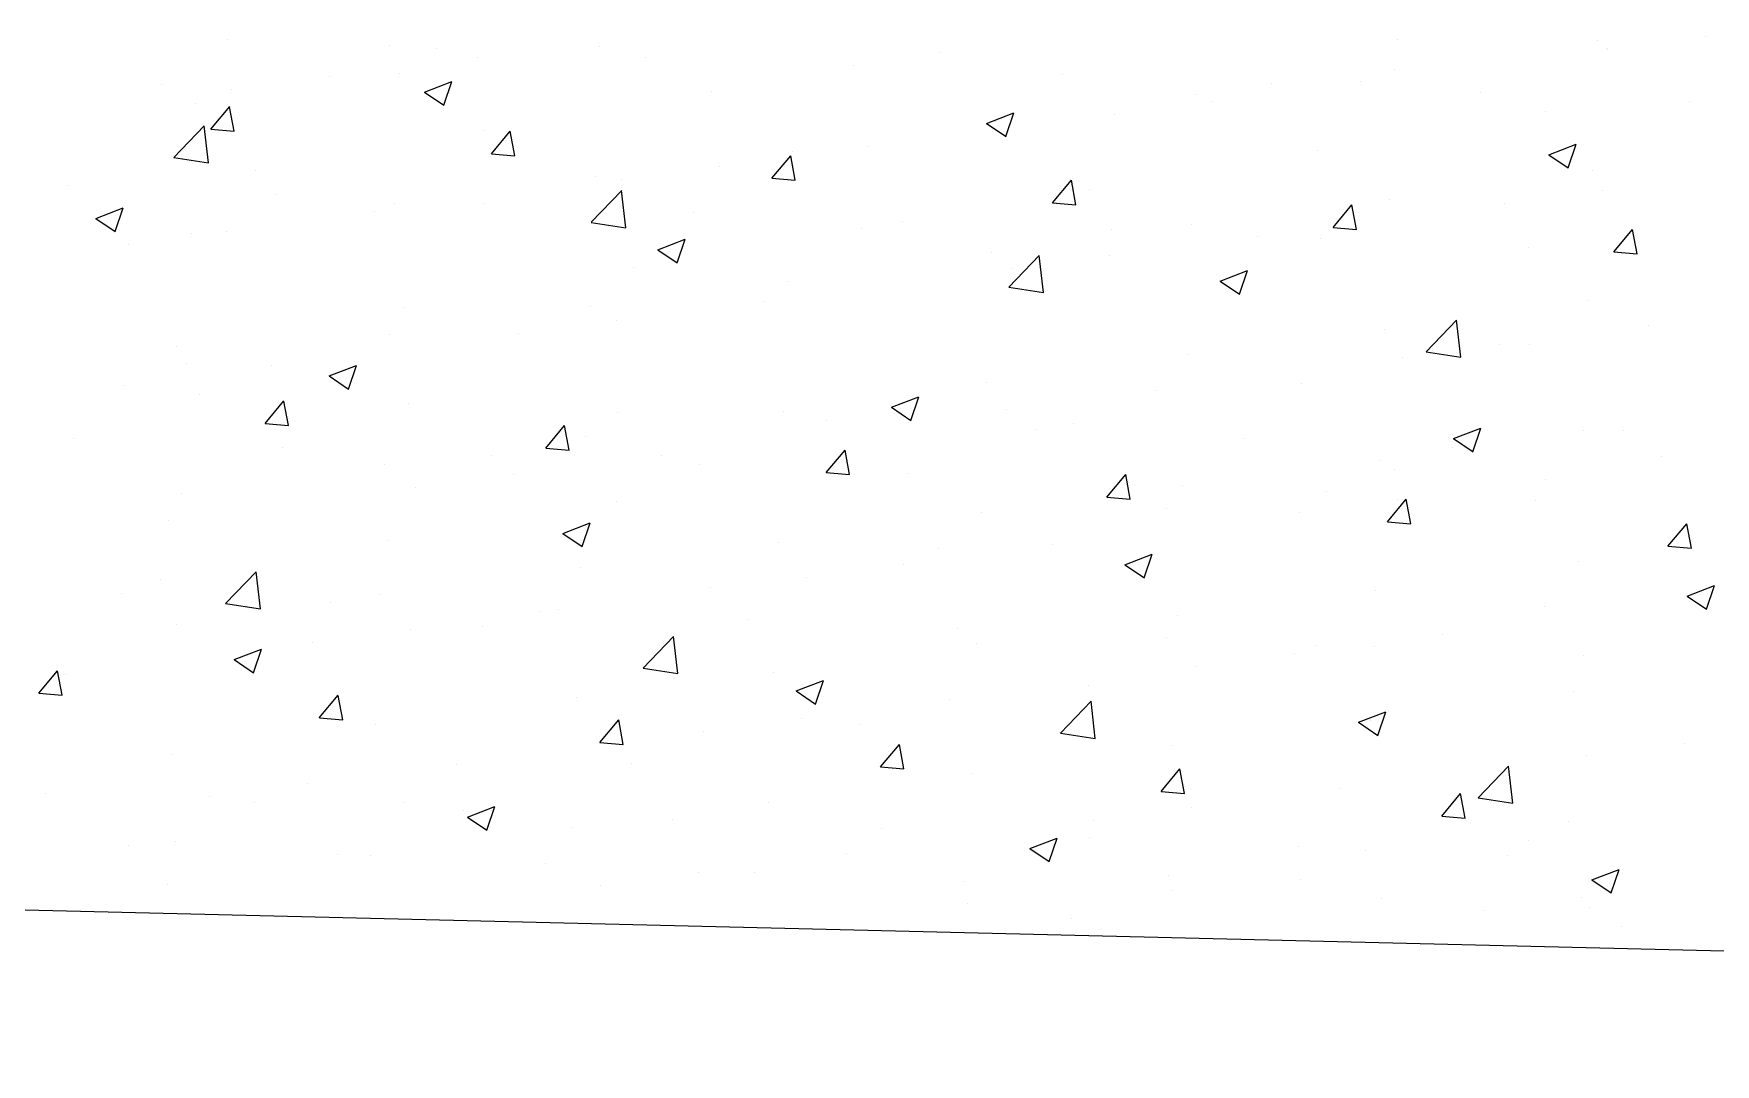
# Model space of a CAD drawing. Header units: millimetres. Extents: x 331487 to 517269, y 198509 to 399936.
# Drawn here: x 447763.4 to 448193.3, y 301836.3 to 302099.7 of the extents above; entities that cross this region are included whole.
import ezdxf

# ---------------------------------------------------------------- set-up
doc = ezdxf.new("R2010")
doc.units = ezdxf.units.MM
doc.header["$MEASUREMENT"] = 0
doc.layers.add('COLUMN', color=6, linetype='Continuous')

msp = doc.modelspace()

# ---------------------------------------------------------------- linework, layer by layer
at = {"layer": 'COLUMN'}
msp.add_line((410789.88, 302764.93), (449403.06, 301836.28), dxfattribs=at)
at = {"layer": 'COLUMN', "color": 2, "linetype": 'Continuous'}
for p, q in [((447812.95, 302098.23), (447812.95, 302098.23)), ((447812.95, 302098.23), (447812.95, 302098.23)), ((448112.16, 302098.13), (448112.16, 302098.13)), ((448112.16, 302098.13), (448112.16, 302098.13)), ((448163.19, 302098.06), (448163.19, 302098.06)), ((448163.19, 302098.06), (448163.19, 302098.06)), ((448190.88, 302099.01), (448190.88, 302099.01)), ((448190.88, 302099.01), (448190.88, 302099.01)), ((447854.48, 302096.78), (447854.48, 302096.78)), ((447854.48, 302096.78), (447854.48, 302096.78)), ((447866.33, 302095.98), (447866.33, 302095.98)), ((447866.33, 302095.98), (447866.33, 302095.98)), ((447876.87, 302093.65), (447876.87, 302093.65)), ((447876.87, 302093.65), (447876.87, 302093.65)), ((447908.16, 302096.51), (447908.16, 302096.51)), ((447908.16, 302096.51), (447908.16, 302096.51)), ((447919.71, 302093.72), (447919.71, 302093.72)), ((447919.71, 302093.72), (447919.71, 302093.72)), ((447995.08, 302094.84), (447995.08, 302094.84)), ((447995.08, 302094.84), (447995.08, 302094.84)), ((448165.54, 302095.88), (448165.54, 302095.88)), ((448165.54, 302095.88), (448165.54, 302095.88)), ((448165.85, 302095.71), (448165.85, 302095.71)), ((448165.85, 302095.71), (448165.85, 302095.71)), ((447839, 302088.66), (447839, 302088.66)), ((447839, 302088.66), (447839, 302088.66)), ((447856.82, 302089.47), (447856.82, 302089.47)), ((447856.82, 302089.47), (447856.82, 302089.47)), ((447973.09, 302091.47), (447973.09, 302091.47)), ((447973.09, 302091.47), (447973.09, 302091.47)), ((448026.48, 302089.21), (448026.48, 302089.21)), ((448026.48, 302089.21), (448026.48, 302089.21)), ((448111.25, 302090.56), (448111.25, 302090.56)), ((448111.25, 302090.56), (448111.25, 302090.56)), ((447796.16, 302086.77), (447796.16, 302086.77)), ((447796.16, 302086.77), (447796.16, 302086.77)), ((447813.97, 302085.36), (447813.97, 302085.36)), ((447813.97, 302085.36), (447813.97, 302085.36)), ((447863.3, 302084.75), (447870.3, 302087.43)), ((447863.3, 302084.75), (447870.3, 302087.43)), ((447863.3, 302084.75), (447868.27, 302081.39)), ((447863.3, 302084.75), (447868.27, 302081.39)), ((447868.27, 302081.39), (447870.3, 302087.43)), ((447868.27, 302081.39), (447870.3, 302087.43)), ((447936.76, 302084.83), (447936.76, 302084.83)), ((447936.76, 302084.83), (447936.76, 302084.83)), ((448079.86, 302086.95), (448079.86, 302086.95)), ((448079.86, 302086.95), (448079.86, 302086.95)), ((448102.69, 302087.4), (448102.69, 302087.4)), ((448102.69, 302087.4), (448102.69, 302087.4)), ((448133.24, 302084.7), (448133.24, 302084.7)), ((448133.24, 302084.7), (448133.24, 302084.7)), ((447804.88, 302081.97), (447804.88, 302081.97)), ((447804.88, 302081.97), (447804.88, 302081.97)), ((447808.7, 302075.29), (447813.53, 302081.04)), ((447808.7, 302075.29), (447813.53, 302081.04)), ((447814.68, 302074.76), (447813.52, 302081.03)), ((447814.68, 302074.76), (447813.52, 302081.03)), ((448060.74, 302084.16), (448060.74, 302084.16)), ((448060.74, 302084.16), (448060.74, 302084.16)), ((448064.82, 302082.41), (448064.82, 302082.41)), ((448064.82, 302082.41), (448064.82, 302082.41)), ((448186.62, 302082.44), (448186.62, 302082.44)), ((448186.62, 302082.44), (448186.62, 302082.44)), ((447799.23, 302068.03), (447807.01, 302076.15)), ((447799.23, 302068.03), (447807.01, 302076.15)), ((447808.12, 302066.64), (447807.01, 302076.14)), ((447808.12, 302066.64), (447807.01, 302076.14)), ((448007.01, 302076.74), (448014.01, 302079.43)), ((448007.01, 302076.74), (448014.01, 302079.43)), ((448007.01, 302076.74), (448011.99, 302073.38)), ((448007.01, 302076.74), (448011.99, 302073.38)), ((448009.39, 302077.12), (448009.39, 302077.12)), ((448009.39, 302077.12), (448009.39, 302077.12)), ((448011.98, 302073.38), (448014.01, 302079.42)), ((448011.98, 302073.38), (448014.01, 302079.42)), ((448039.78, 302079.12), (448039.78, 302079.12)), ((448039.78, 302079.12), (448039.78, 302079.12)), ((448149.91, 302079.87), (448149.91, 302079.87)), ((448149.91, 302079.87), (448149.91, 302079.87)), ((447808.7, 302075.29), (447814.68, 302074.77)), ((447808.7, 302075.29), (447814.68, 302074.77)), ((447878.45, 302074.82), (447878.45, 302074.82)), ((447878.45, 302074.82), (447878.45, 302074.82)), ((447880.43, 302069.02), (447885.25, 302074.76)), ((447880.43, 302069.02), (447885.25, 302074.76)), ((447886.41, 302068.49), (447885.25, 302074.76)), ((447886.41, 302068.49), (447885.25, 302074.76)), ((447799.22, 302068.02), (447808.12, 302066.64)), ((447799.22, 302068.02), (447808.12, 302066.64)), ((447880.43, 302069.02), (447886.41, 302068.49)), ((447880.43, 302069.02), (447886.41, 302068.49)), ((447952.16, 302062.74), (447956.98, 302068.49)), ((447952.16, 302062.74), (447956.98, 302068.49)), ((447958.13, 302062.21), (447956.98, 302068.48)), ((447958.13, 302062.21), (447956.98, 302068.48)), ((447957.45, 302069.62), (447957.45, 302069.62)), ((447957.45, 302069.62), (447957.45, 302069.62)), ((447976.63, 302070.8), (447976.63, 302070.8)), ((447976.63, 302070.8), (447976.63, 302070.8)), ((448091.59, 302069.86), (448091.59, 302069.86)), ((448091.59, 302069.86), (448091.59, 302069.86)), ((448150.72, 302068.73), (448157.73, 302071.42)), ((448150.72, 302068.73), (448157.73, 302071.42)), ((448150.72, 302068.73), (448155.7, 302065.37)), ((448150.72, 302068.73), (448155.7, 302065.37)), ((448155.7, 302065.37), (448157.72, 302071.41)), ((448155.7, 302065.37), (448157.72, 302071.41)), ((447820.13, 302064.81), (447820.13, 302064.81)), ((447820.13, 302064.81), (447820.13, 302064.81)), ((447906.94, 302063.22), (447906.94, 302063.22)), ((447906.94, 302063.22), (447906.94, 302063.22)), ((447938.75, 302065.81), (447938.75, 302065.81)), ((447938.75, 302065.81), (447938.75, 302065.81)), ((448161.97, 302064.77), (448161.97, 302064.77)), ((448161.97, 302064.77), (448161.97, 302064.77)), ((447771.97, 302060.83), (447771.97, 302060.83)), ((447771.97, 302060.83), (447771.97, 302060.83)), ((447825.35, 302058.58), (447825.35, 302058.58)), ((447825.35, 302058.58), (447825.35, 302058.58)), ((447905.95, 302051.48), (447913.74, 302059.59)), ((447905.95, 302051.48), (447913.74, 302059.59)), ((447913.72, 302062.52), (447913.72, 302062.52)), ((447913.72, 302062.52), (447913.72, 302062.52)), ((447914.84, 302050.09), (447913.73, 302059.59)), ((447914.84, 302050.09), (447913.73, 302059.59)), ((447952.16, 302062.74), (447958.13, 302062.22)), ((447952.16, 302062.74), (447958.13, 302062.22)), ((448023.88, 302056.47), (448028.7, 302062.21)), ((448023.88, 302056.47), (448028.7, 302062.21)), ((448029.86, 302055.94), (448028.7, 302062.21)), ((448029.86, 302055.94), (448028.7, 302062.21)), ((448033.27, 302059.84), (448033.27, 302059.84)), ((448033.27, 302059.84), (448033.27, 302059.84)), ((448164.57, 302059.57), (448164.57, 302059.57)), ((448164.57, 302059.57), (448164.57, 302059.57)), ((447779.28, 302052.49), (447786.28, 302055.18)), ((447779.28, 302052.49), (447786.28, 302055.18)), ((447784.25, 302049.14), (447786.27, 302055.18)), ((447784.25, 302049.14), (447786.27, 302055.18)), ((447855.6, 302056.18), (447855.6, 302056.18)), ((447855.6, 302056.18), (447855.6, 302056.18)), ((447878.73, 302056.32), (447878.73, 302056.32)), ((447878.73, 302056.32), (447878.73, 302056.32)), ((448023.88, 302056.47), (448029.86, 302055.94)), ((448023.88, 302056.47), (448029.86, 302055.94)), ((448095.61, 302050.19), (448100.43, 302055.94)), ((448095.61, 302050.19), (448100.43, 302055.94)), ((448101.58, 302049.66), (448100.43, 302055.93)), ((448101.58, 302049.66), (448100.43, 302055.93)), ((448110.03, 302057.28), (448110.03, 302057.28)), ((448110.03, 302057.28), (448110.03, 302057.28)), ((448139.54, 302056.27), (448139.54, 302056.27)), ((448139.54, 302056.27), (448139.54, 302056.27)), ((447779.28, 302052.49), (447784.25, 302049.14)), ((447779.28, 302052.49), (447784.25, 302049.14)), ((447850.57, 302054.2), (447850.57, 302054.2)), ((447850.57, 302054.2), (447850.57, 302054.2)), ((447905.95, 302051.47), (447914.84, 302050.09)), ((447905.95, 302051.47), (447914.84, 302050.09)), ((447932.11, 302054.07), (447932.11, 302054.07)), ((447932.11, 302054.07), (447932.11, 302054.07)), ((447985.5, 302051.81), (447985.5, 302051.81)), ((447985.5, 302051.81), (447985.5, 302051.81)), ((448059.52, 302050.87), (448059.52, 302050.87)), ((448059.52, 302050.87), (448059.52, 302050.87)), ((448095.61, 302050.19), (448101.59, 302049.67)), ((448095.61, 302050.19), (448101.59, 302049.67)), ((447787.66, 302045.92), (447787.66, 302045.92)), ((447787.66, 302045.92), (447787.66, 302045.92)), ((447803.66, 302048.68), (447803.66, 302048.68)), ((447803.66, 302048.68), (447803.66, 302048.68)), ((447812.69, 302049.22), (447812.69, 302049.22)), ((447812.69, 302049.22), (447812.69, 302049.22)), ((447922.99, 302044.48), (447929.99, 302047.17)), ((447922.99, 302044.48), (447929.99, 302047.17)), ((447927.96, 302041.13), (447929.99, 302047.17)), ((447927.96, 302041.13), (447929.99, 302047.17)), ((447974.95, 302049.83), (447974.95, 302049.83)), ((447974.95, 302049.83), (447974.95, 302049.83)), ((448038.88, 302049.56), (448038.88, 302049.56)), ((448038.88, 302049.56), (448038.88, 302049.56)), ((448076.38, 302047.96), (448076.38, 302047.96)), ((448076.38, 302047.96), (448076.38, 302047.96)), ((448092.26, 302047.3), (448092.26, 302047.3)), ((448092.26, 302047.3), (448092.26, 302047.3)), ((448167.33, 302043.92), (448172.16, 302049.66)), ((448167.33, 302043.92), (448172.16, 302049.66)), ((448173.31, 302043.39), (448172.15, 302049.66)), ((448173.31, 302043.39), (448172.15, 302049.66)), ((447922.99, 302044.48), (447927.96, 302041.13)), ((447922.99, 302044.48), (447927.96, 302041.13)), ((448008.18, 302043.83), (448008.18, 302043.83)), ((448008.18, 302043.83), (448008.18, 302043.83)), ((448012.67, 302034.92), (448020.46, 302043.04)), ((448012.67, 302034.92), (448020.46, 302043.04)), ((448021.56, 302033.54), (448020.46, 302043.04)), ((448021.56, 302033.54), (448020.46, 302043.04)), ((448038.51, 302042.97), (448038.51, 302042.97)), ((448038.51, 302042.97), (448038.51, 302042.97)), ((448145.64, 302045.04), (448145.64, 302045.04)), ((448145.64, 302045.04), (448145.64, 302045.04)), ((448167.33, 302043.92), (448173.31, 302043.39)), ((448167.33, 302043.92), (448173.31, 302043.39)), ((447916.64, 302039.82), (447916.64, 302039.82)), ((447916.64, 302039.82), (447916.64, 302039.82)), ((448013.48, 302039.67), (448013.48, 302039.67)), ((448013.48, 302039.67), (448013.48, 302039.67)), ((448066.7, 302036.48), (448073.7, 302039.16)), ((448066.7, 302036.48), (448073.7, 302039.16)), ((448071.67, 302033.12), (448073.7, 302039.16)), ((448071.67, 302033.12), (448073.7, 302039.16)), ((447956.24, 302036.33), (447956.24, 302036.33)), ((447956.24, 302036.33), (447956.24, 302036.33)), ((448012.67, 302034.92), (448021.56, 302033.54)), ((448012.67, 302034.92), (448021.56, 302033.54)), ((448066.7, 302036.48), (448071.68, 302033.12)), ((448066.7, 302036.48), (448071.68, 302033.12)), ((447858.32, 302029.81), (447858.32, 302029.81)), ((447858.32, 302029.81), (447858.32, 302029.81)), ((447905.73, 302029.93), (447905.73, 302029.93)), ((447905.73, 302029.93), (447905.73, 302029.93)), ((447950.32, 302031.36), (447950.32, 302031.36)), ((447950.32, 302031.36), (447950.32, 302031.36)), ((448160.75, 302031.48), (448160.75, 302031.48)), ((448160.75, 302031.48), (448160.75, 302031.48)), ((447912.45, 302026.37), (447912.45, 302026.37)), ((447912.45, 302026.37), (447912.45, 302026.37)), ((448119.4, 302018.37), (448127.19, 302026.49)), ((448119.4, 302018.37), (448127.19, 302026.49)), ((448128.29, 302016.99), (448127.18, 302026.49)), ((448128.29, 302016.99), (448127.18, 302026.49)), ((448176.14, 302025.11), (448176.14, 302025.11)), ((448176.14, 302025.11), (448176.14, 302025.11)), ((447854.38, 302022.89), (447854.38, 302022.89)), ((447854.38, 302022.89), (447854.38, 302022.89)), ((447887.41, 302023.08), (447887.41, 302023.08)), ((447887.41, 302023.08), (447887.41, 302023.08)), ((448108.81, 302023.99), (448108.81, 302023.99)), ((448108.81, 302023.99), (448108.81, 302023.99)), ((448138.27, 302020.13), (448138.27, 302020.13)), ((448138.27, 302020.13), (448138.27, 302020.13)), ((448145.78, 302020.2), (448145.78, 302020.2)), ((448145.78, 302020.2), (448145.78, 302020.2)), ((447800, 302019.8), (447800, 302019.8)), ((447800, 302019.8), (447800, 302019.8)), ((448058.3, 302017.58), (448058.3, 302017.58)), ((448058.3, 302017.58), (448058.3, 302017.58)), ((448113.23, 302016.83), (448113.23, 302016.83)), ((448113.23, 302016.83), (448113.23, 302016.83)), ((448119.39, 302018.37), (448128.29, 302016.99)), ((448119.39, 302018.37), (448128.29, 302016.99)), ((447802.44, 302015.39), (447802.44, 302015.39)), ((447802.44, 302015.39), (447802.44, 302015.39)), ((447824.26, 302014.76), (447824.26, 302014.76)), ((447824.26, 302014.76), (447824.26, 302014.76)), ((447838.97, 302012.23), (447845.97, 302014.92)), ((447838.97, 302012.23), (447845.97, 302014.92)), ((447838.97, 302012.23), (447843.94, 302008.88)), ((447838.97, 302012.23), (447843.94, 302008.88)), ((447843.94, 302008.87), (447845.97, 302014.92)), ((447843.94, 302008.87), (447845.97, 302014.92)), ((447786.39, 302009.78), (447786.39, 302009.78)), ((447786.39, 302009.78), (447786.39, 302009.78)), ((447805.88, 302007.48), (447805.88, 302007.48)), ((447805.88, 302007.48), (447805.88, 302007.48)), ((448006.96, 302010.54), (448006.96, 302010.54)), ((448006.96, 302010.54), (448006.96, 302010.54)), ((448050.08, 302008.52), (448050.08, 302008.52)), ((448050.08, 302008.52), (448050.08, 302008.52)), ((448087.46, 302010.19), (448087.46, 302010.19)), ((448087.46, 302010.19), (448087.46, 302010.19)), ((447822.58, 302000.07), (447827.4, 302005.82)), ((447822.58, 302000.07), (447827.4, 302005.82)), ((447828.56, 301999.54), (447827.4, 302005.81)), ((447828.56, 301999.54), (447827.4, 302005.81)), ((447859.26, 302005.22), (447859.26, 302005.22)), ((447859.26, 302005.22), (447859.26, 302005.22)), ((447912.64, 302002.97), (447912.64, 302002.97)), ((447912.64, 302002.97), (447912.64, 302002.97)), ((447955.02, 302003.05), (447955.02, 302003.05)), ((447955.02, 302003.05), (447955.02, 302003.05)), ((447982.68, 302004.22), (447989.68, 302006.91)), ((447982.68, 302004.22), (447989.68, 302006.91)), ((447982.68, 302004.22), (447987.65, 302000.87)), ((447982.68, 302004.22), (447987.65, 302000.87)), ((447987.65, 302000.87), (447989.68, 302006.91)), ((447987.65, 302000.87), (447989.68, 302006.91)), ((448012.2, 302003.53), (448012.2, 302003.53)), ((448012.2, 302003.53), (448012.2, 302003.53)), ((447822.58, 302000.07), (447828.56, 301999.55)), ((447822.58, 302000.07), (447828.56, 301999.55)), ((447894.31, 301993.8), (447899.13, 301999.54)), ((447894.31, 301993.8), (447899.13, 301999.54)), ((447900.28, 301993.27), (447899.12, 301999.54)), ((447900.28, 301993.27), (447899.12, 301999.54)), ((447966.02, 302000.71), (447966.02, 302000.71)), ((447966.02, 302000.71), (447966.02, 302000.71)), ((447987.17, 302000.23), (447987.17, 302000.23)), ((447987.17, 302000.23), (447987.17, 302000.23)), ((448019.4, 301998.46), (448019.4, 301998.46)), ((448019.4, 301998.46), (448019.4, 301998.46)), ((448029.14, 302000.18), (448029.14, 302000.18)), ((448029.14, 302000.18), (448029.14, 302000.18)), ((448126.39, 301996.21), (448133.39, 301998.9)), ((448126.39, 301996.21), (448133.39, 301998.9)), ((448131.36, 301992.86), (448133.39, 301998.9)), ((448131.36, 301992.86), (448133.39, 301998.9)), ((447773.58, 301996.3), (447773.58, 301996.3)), ((447773.58, 301996.3), (447773.58, 301996.3)), ((447904.51, 301996.64), (447904.51, 301996.64)), ((447904.51, 301996.64), (447904.51, 301996.64)), ((448072.79, 301996.2), (448072.79, 301996.2)), ((448072.79, 301996.2), (448072.79, 301996.2)), ((448126.39, 301996.21), (448131.37, 301992.86)), ((448126.39, 301996.21), (448131.37, 301992.86)), ((448159.54, 301998.19), (448159.54, 301998.19)), ((448159.54, 301998.19), (448159.54, 301998.19)), ((448169.74, 301998.24), (448169.74, 301998.24)), ((448169.74, 301998.24), (448169.74, 301998.24)), ((447826.96, 301994.05), (447826.96, 301994.05)), ((447826.96, 301994.05), (447826.96, 301994.05)), ((447880.34, 301991.79), (447880.34, 301991.79)), ((447880.34, 301991.79), (447880.34, 301991.79)), ((447894.31, 301993.8), (447900.28, 301993.28)), ((447894.31, 301993.8), (447900.28, 301993.28)), ((447924.01, 301991.92), (447924.01, 301991.92)), ((447924.01, 301991.92), (447924.01, 301991.92)), ((447966.03, 301987.52), (447970.85, 301993.27)), ((447966.03, 301987.52), (447970.85, 301993.27)), ((447970.83, 301990.17), (447970.83, 301990.17)), ((447970.83, 301990.17), (447970.83, 301990.17)), ((447972.01, 301986.99), (447970.85, 301993.26)), ((447972.01, 301986.99), (447970.85, 301993.26)), ((448107.6, 301990.7), (448107.6, 301990.7)), ((448107.6, 301990.7), (448107.6, 301990.7)), ((448126.17, 301993.95), (448126.17, 301993.95)), ((448126.17, 301993.95), (448126.17, 301993.95)), ((448179.55, 301991.69), (448179.55, 301991.69)), ((448179.55, 301991.69), (448179.55, 301991.69)), ((447853.17, 301989.6), (447853.17, 301989.6)), ((447853.17, 301989.6), (447853.17, 301989.6)), ((447886.14, 301986.93), (447886.14, 301986.93)), ((447886.14, 301986.93), (447886.14, 301986.93)), ((447933.72, 301989.53), (447933.72, 301989.53)), ((447933.72, 301989.53), (447933.72, 301989.53)), ((447966.03, 301987.52), (447972.01, 301987)), ((447966.03, 301987.52), (447972.01, 301987)), ((447987.11, 301987.28), (447987.11, 301987.28)), ((447987.11, 301987.28), (447987.11, 301987.28)), ((448037.76, 301981.25), (448042.58, 301986.99)), ((448037.76, 301981.25), (448042.58, 301986.99)), ((448043.73, 301980.72), (448042.58, 301986.99)), ((448043.73, 301980.72), (448042.58, 301986.99)), ((448111.42, 301988.23), (448111.42, 301988.23)), ((448111.42, 301988.23), (448111.42, 301988.23)), ((448149.83, 301985.67), (448149.83, 301985.67)), ((448149.83, 301985.67), (448149.83, 301985.67)), ((447801.23, 301982.1), (447801.23, 301982.1)), ((447801.23, 301982.1), (447801.23, 301982.1)), ((447861.11, 301983.64), (447861.11, 301983.64)), ((447861.11, 301983.64), (447861.11, 301983.64)), ((448037.76, 301981.25), (448043.74, 301980.73)), ((448037.76, 301981.25), (448043.74, 301980.73)), ((448040.49, 301985.02), (448040.49, 301985.02)), ((448040.49, 301985.02), (448040.49, 301985.02)), ((448057.09, 301984.29), (448057.09, 301984.29)), ((448057.09, 301984.29), (448057.09, 301984.29)), ((448093.87, 301982.77), (448093.87, 301982.77)), ((448093.87, 301982.77), (448093.87, 301982.77)), ((447912.51, 301980.16), (447912.51, 301980.16)), ((447912.51, 301980.16), (447912.51, 301980.16)), ((448005.74, 301977.25), (448005.74, 301977.25)), ((448005.74, 301977.25), (448005.74, 301977.25)), ((448053.11, 301978.22), (448053.11, 301978.22)), ((448053.11, 301978.22), (448053.11, 301978.22)), ((448086.92, 301977.39), (448086.92, 301977.39)), ((448086.92, 301977.39), (448086.92, 301977.39)), ((448109.48, 301974.97), (448114.3, 301980.72)), ((448109.48, 301974.97), (448114.3, 301980.72)), ((448111.96, 301980.68), (448111.96, 301980.68)), ((448111.96, 301980.68), (448111.96, 301980.68)), ((448115.46, 301974.44), (448114.3, 301980.71)), ((448115.46, 301974.44), (448114.3, 301980.71)), ((448147.25, 301980.51), (448147.25, 301980.51)), ((448147.25, 301980.51), (448147.25, 301980.51)), ((447797.95, 301975.32), (447797.95, 301975.32)), ((447797.95, 301975.32), (447797.95, 301975.32)), ((447898.66, 301971.97), (447905.66, 301974.66)), ((447898.66, 301971.97), (447905.66, 301974.66)), ((447903.63, 301968.61), (447905.66, 301974.66)), ((447903.63, 301968.61), (447905.66, 301974.66)), ((448109.48, 301974.97), (448115.46, 301974.45)), ((448109.48, 301974.97), (448115.46, 301974.45)), ((448181.21, 301968.7), (448186.03, 301974.44)), ((448181.21, 301968.7), (448186.03, 301974.44)), ((448187.19, 301968.17), (448186.03, 301974.44)), ((448187.19, 301968.17), (448186.03, 301974.44)), ((447854.19, 301970.15), (447854.19, 301970.15)), ((447854.19, 301970.15), (447854.19, 301970.15)), ((447898.66, 301971.97), (447903.63, 301968.61)), ((447898.66, 301971.97), (447903.63, 301968.61)), ((447953.81, 301969.76), (447953.81, 301969.76)), ((447953.81, 301969.76), (447953.81, 301969.76)), ((448023.77, 301969.07), (448023.77, 301969.07)), ((448023.77, 301969.07), (448023.77, 301969.07)), ((448181.21, 301968.7), (448187.19, 301968.17)), ((448181.21, 301968.7), (448187.19, 301968.17)), ((447985.9, 301964.09), (447985.9, 301964.09)), ((447985.9, 301964.09), (447985.9, 301964.09)), ((447994.79, 301968.21), (447994.79, 301968.21)), ((447994.79, 301968.21), (447994.79, 301968.21)), ((448042.37, 301963.96), (448049.37, 301966.65)), ((448042.37, 301963.96), (448049.37, 301966.65)), ((448047.34, 301960.6), (448049.37, 301966.65)), ((448047.34, 301960.6), (448049.37, 301966.65)), ((448158.32, 301964.9), (448158.32, 301964.9)), ((448158.32, 301964.9), (448158.32, 301964.9)), ((447795.87, 301960.14), (447795.87, 301960.14)), ((447795.87, 301960.14), (447795.87, 301960.14)), ((447812.48, 301954.06), (447820.27, 301962.18)), ((447812.48, 301954.06), (447820.27, 301962.18)), ((447821.37, 301952.68), (447820.27, 301962.18)), ((447821.37, 301952.68), (447820.27, 301962.18)), ((447903.29, 301963.35), (447903.29, 301963.35)), ((447903.29, 301963.35), (447903.29, 301963.35)), ((447960.86, 301960.79), (447960.86, 301960.79)), ((447960.86, 301960.79), (447960.86, 301960.79)), ((448042.37, 301963.96), (448047.35, 301960.61)), ((448042.37, 301963.96), (448047.35, 301960.61)), ((447785.98, 301956.65), (447785.98, 301956.65)), ((447785.98, 301956.65), (447785.98, 301956.65)), ((447851.95, 301956.31), (447851.95, 301956.31)), ((447851.95, 301956.31), (447851.95, 301956.31)), ((447936.47, 301958.2), (447936.47, 301958.2)), ((447936.47, 301958.2), (447936.47, 301958.2)), ((448106.38, 301957.41), (448106.38, 301957.41)), ((448106.38, 301957.41), (448106.38, 301957.41)), ((448186.08, 301955.95), (448193.09, 301958.64)), ((448186.08, 301955.95), (448193.09, 301958.64)), ((448186.08, 301955.95), (448191.06, 301952.6)), ((448186.08, 301955.95), (448191.06, 301952.6)), ((448191.05, 301952.59), (448193.08, 301958.64)), ((448191.05, 301952.59), (448193.08, 301958.64)), ((447812.48, 301954.06), (447821.37, 301952.68)), ((447812.48, 301954.06), (447821.37, 301952.68)), ((447839.36, 301954.39), (447839.36, 301954.39)), ((447839.36, 301954.39), (447839.36, 301954.39)), ((447892.74, 301952.14), (447892.74, 301952.14)), ((447892.74, 301952.14), (447892.74, 301952.14)), ((447897.71, 301952.48), (447897.71, 301952.48)), ((447897.71, 301952.48), (447897.71, 301952.48)), ((448149.62, 301953.24), (448149.62, 301953.24)), ((448149.62, 301953.24), (448149.62, 301953.24)), ((448186.68, 301954.54), (448186.68, 301954.54)), ((448186.68, 301954.54), (448186.68, 301954.54)), ((447800.01, 301948.82), (447800.01, 301948.82)), ((447800.01, 301948.82), (447800.01, 301948.82)), ((447859.83, 301947.49), (447859.83, 301947.49)), ((447859.83, 301947.49), (447859.83, 301947.49)), ((447878.15, 301948.19), (447878.15, 301948.19)), ((447878.15, 301948.19), (447878.15, 301948.19)), ((447946.13, 301949.88), (447946.13, 301949.88)), ((447946.13, 301949.88), (447946.13, 301949.88)), ((447999.51, 301947.63), (447999.51, 301947.63)), ((447999.51, 301947.63), (447999.51, 301947.63)), ((448055.87, 301951.01), (448055.87, 301951.01)), ((448055.87, 301951.01), (448055.87, 301951.01)), ((447834.8, 301944.2), (447834.8, 301944.2)), ((447834.8, 301944.2), (447834.8, 301944.2)), ((447919.21, 301937.51), (447927, 301945.63)), ((447919.21, 301937.51), (447927, 301945.63)), ((447928.1, 301936.13), (447926.99, 301945.63)), ((447928.1, 301936.13), (447926.99, 301945.63)), ((448004.53, 301943.96), (448004.53, 301943.96)), ((448004.53, 301943.96), (448004.53, 301943.96)), ((448052.89, 301945.37), (448052.89, 301945.37)), ((448052.89, 301945.37), (448052.89, 301945.37)), ((448091.3, 301943.23), (448091.3, 301943.23)), ((448091.3, 301943.23), (448091.3, 301943.23)), ((448106.27, 301943.11), (448106.27, 301943.11)), ((448106.27, 301943.11), (448106.27, 301943.11)), ((448123.52, 301946.23), (448123.52, 301946.23)), ((448123.52, 301946.23), (448123.52, 301946.23)), ((447814.64, 301939.72), (447821.64, 301942.4)), ((447814.64, 301939.72), (447821.64, 301942.4)), ((447814.64, 301939.72), (447819.61, 301936.36)), ((447814.64, 301939.72), (447819.61, 301936.36)), ((447819.61, 301936.36), (447821.63, 301942.4)), ((447819.61, 301936.36), (447821.63, 301942.4)), ((448085.65, 301941.24), (448085.65, 301941.24)), ((448085.65, 301941.24), (448085.65, 301941.24)), ((448159.66, 301940.86), (448159.66, 301940.86)), ((448159.66, 301940.86), (448159.66, 301940.86)), ((447764.73, 301931.13), (447769.55, 301936.87)), ((447764.73, 301931.13), (447769.55, 301936.87)), ((447770.7, 301930.6), (447769.55, 301936.87)), ((447770.7, 301930.6), (447769.55, 301936.87)), ((447771.64, 301935.88), (447771.64, 301935.88)), ((447771.64, 301935.88), (447771.64, 301935.88)), ((447819.83, 301938.18), (447819.83, 301938.18)), ((447819.83, 301938.18), (447819.83, 301938.18)), ((447919.2, 301937.51), (447928.1, 301936.13)), ((447919.2, 301937.51), (447928.1, 301936.13)), ((447952.59, 301936.47), (447952.59, 301936.47)), ((447952.59, 301936.47), (447952.59, 301936.47)), ((447958.35, 301931.71), (447965.35, 301934.4)), ((447958.35, 301931.71), (447965.35, 301934.4)), ((447963.32, 301928.35), (447965.35, 301934.39)), ((447963.32, 301928.35), (447965.35, 301934.39)), ((448060.62, 301937.95), (448060.62, 301937.95)), ((448060.62, 301937.95), (448060.62, 301937.95)), ((447764.73, 301931.13), (447770.71, 301930.61)), ((447764.73, 301931.13), (447770.71, 301930.61)), ((447836.45, 301924.85), (447841.28, 301930.6)), ((447836.45, 301924.85), (447841.28, 301930.6)), ((447842.43, 301924.33), (447841.27, 301930.59)), ((447842.43, 301924.33), (447841.27, 301930.59)), ((447902.08, 301930.06), (447902.08, 301930.06)), ((447902.08, 301930.06), (447902.08, 301930.06)), ((447958.35, 301931.71), (447963.32, 301928.35)), ((447958.35, 301931.71), (447963.32, 301928.35)), ((447997.46, 301929.63), (447997.46, 301929.63)), ((447997.46, 301929.63), (447997.46, 301929.63)), ((448032.98, 301933.22), (448032.98, 301933.22)), ((448032.98, 301933.22), (448032.98, 301933.22)), ((448157.11, 301931.62), (448157.11, 301931.62)), ((448157.11, 301931.62), (448157.11, 301931.62)), ((448025.93, 301920.96), (448033.72, 301929.08)), ((448025.93, 301920.96), (448033.72, 301929.08)), ((448034.82, 301919.58), (448033.72, 301929.07)), ((448034.82, 301919.58), (448033.72, 301929.07)), ((448102.06, 301923.7), (448109.06, 301926.39)), ((448102.06, 301923.7), (448109.06, 301926.39)), ((448107.03, 301920.34), (448109.06, 301926.38)), ((448107.03, 301920.34), (448109.06, 301926.38)), ((447836.46, 301924.85), (447842.43, 301924.33)), ((447836.46, 301924.85), (447842.43, 301924.33)), ((447850.74, 301923.02), (447850.74, 301923.02)), ((447850.74, 301923.02), (447850.74, 301923.02)), ((447908.18, 301918.58), (447913, 301924.32)), ((447908.18, 301918.58), (447913, 301924.32)), ((447914.16, 301918.05), (447913, 301924.32)), ((447914.16, 301918.05), (447913, 301924.32)), ((447934.56, 301921.35), (447934.56, 301921.35)), ((447934.56, 301921.35), (447934.56, 301921.35)), ((447959.59, 301924.65), (447959.59, 301924.65)), ((447959.59, 301924.65), (447959.59, 301924.65)), ((447974.66, 301923.21), (447974.66, 301923.21)), ((447974.66, 301923.21), (447974.66, 301923.21)), ((448102.06, 301923.7), (448107.04, 301920.34)), ((448102.06, 301923.7), (448107.04, 301920.34)), ((448105.17, 301924.12), (448105.17, 301924.12)), ((448105.17, 301924.12), (448105.17, 301924.12)), ((447908.18, 301918.58), (447914.16, 301918.06)), ((447908.18, 301918.58), (447914.16, 301918.06)), ((447979.91, 301912.3), (447984.73, 301918.05)), ((447979.91, 301912.3), (447984.73, 301918.05)), ((447985.88, 301911.78), (447984.73, 301918.04)), ((447985.88, 301911.78), (447984.73, 301918.04)), ((448025.93, 301920.96), (448034.82, 301919.58)), ((448025.93, 301920.96), (448034.82, 301919.58)), ((448054.66, 301917.72), (448054.66, 301917.72)), ((448054.66, 301917.72), (448054.66, 301917.72)), ((448185.41, 301918.4), (448185.41, 301918.4)), ((448185.41, 301918.4), (448185.41, 301918.4)), ((447798.8, 301915.53), (447798.8, 301915.53)), ((447798.8, 301915.53), (447798.8, 301915.53)), ((447871.4, 301913.04), (447871.4, 301913.04)), ((447871.4, 301913.04), (447871.4, 301913.04)), ((447916.34, 301913.19), (447916.34, 301913.19)), ((447916.34, 301913.19), (447916.34, 301913.19)), ((448132.66, 301904.41), (448140.45, 301912.53)), ((448132.66, 301904.41), (448140.45, 301912.53)), ((448141.55, 301903.02), (448140.44, 301912.52)), ((448141.55, 301903.02), (448140.44, 301912.52)), ((448160.37, 301915.1), (448160.37, 301915.1)), ((448160.37, 301915.1), (448160.37, 301915.1)), ((447979.91, 301912.3), (447985.88, 301911.78)), ((447979.91, 301912.3), (447985.88, 301911.78)), ((448003.31, 301910.67), (448003.31, 301910.67)), ((448003.31, 301910.67), (448003.31, 301910.67)), ((448051.63, 301906.03), (448056.45, 301911.77)), ((448051.63, 301906.03), (448056.45, 301911.77)), ((448057.61, 301905.5), (448056.45, 301911.77)), ((448057.61, 301905.5), (448056.45, 301911.77)), ((447766.51, 301905.55), (447766.51, 301905.55)), ((447766.51, 301905.55), (447766.51, 301905.55)), ((447808.49, 301904.75), (447808.49, 301904.75)), ((447808.49, 301904.75), (447808.49, 301904.75)), ((447833.53, 301908.05), (447833.53, 301908.05)), ((447833.53, 301908.05), (447833.53, 301908.05)), ((448051.63, 301906.03), (448057.61, 301905.51)), ((448051.63, 301906.03), (448057.61, 301905.51)), ((448097.22, 301906.79), (448097.22, 301906.79)), ((448097.22, 301906.79), (448097.22, 301906.79)), ((448123.36, 301899.75), (448128.18, 301905.5)), ((448123.36, 301899.75), (448128.18, 301905.5)), ((448129.33, 301899.22), (448128.18, 301905.49)), ((448129.33, 301899.22), (448128.18, 301905.49)), ((448132.65, 301904.4), (448141.55, 301903.02)), ((448132.65, 301904.4), (448141.55, 301903.02)), ((447819.89, 301903.29), (447819.89, 301903.29)), ((447819.89, 301903.29), (447819.89, 301903.29)), ((447858.02, 301903.18), (447858.02, 301903.18)), ((447858.02, 301903.18), (447858.02, 301903.18)), ((447873.27, 301901.04), (447873.27, 301901.04)), ((447873.27, 301901.04), (447873.27, 301901.04)), ((447874.33, 301899.45), (447881.33, 301902.14)), ((447874.33, 301899.45), (447881.33, 301902.14)), ((447879.3, 301896.1), (447881.32, 301902.14)), ((447879.3, 301896.1), (447881.32, 301902.14)), ((447951.37, 301903.18), (447951.37, 301903.18)), ((447951.37, 301903.18), (447951.37, 301903.18)), ((448059.34, 301901.8), (448059.34, 301901.8)), ((448059.34, 301901.8), (448059.34, 301901.8)), ((448123.36, 301899.75), (448129.34, 301899.23)), ((448123.36, 301899.75), (448129.34, 301899.23)), ((447874.33, 301899.45), (447879.3, 301896.1)), ((447874.33, 301899.45), (447879.3, 301896.1)), ((447900.86, 301896.78), (447900.86, 301896.78)), ((447900.86, 301896.78), (447900.86, 301896.78)), ((447926.65, 301898.78), (447926.65, 301898.78)), ((447926.65, 301898.78), (447926.65, 301898.78)), ((447980.04, 301896.53), (447980.04, 301896.53)), ((447980.04, 301896.53), (447980.04, 301896.53)), ((448034.31, 301898.51), (448034.31, 301898.51)), ((448034.31, 301898.51), (448034.31, 301898.51)), ((448155.89, 301898.33), (448155.89, 301898.33)), ((448155.89, 301898.33), (448155.89, 301898.33)), ((447787.59, 301892.12), (447787.59, 301892.12)), ((447787.59, 301892.12), (447787.59, 301892.12)), ((447799.7, 301893.17), (447799.7, 301893.17)), ((447799.7, 301893.17), (447799.7, 301893.17)), ((448018.04, 301891.45), (448025.04, 301894.13)), ((448018.04, 301891.45), (448025.04, 301894.13)), ((448018.04, 301891.45), (448023.01, 301888.09)), ((448018.04, 301891.45), (448023.01, 301888.09)), ((448023.01, 301888.09), (448025.04, 301894.13)), ((448023.01, 301888.09), (448025.04, 301894.13)), ((448033.42, 301894.27), (448033.42, 301894.27)), ((448033.42, 301894.27), (448033.42, 301894.27)), ((448086.8, 301892.01), (448086.8, 301892.01)), ((448086.8, 301892.01), (448086.8, 301892.01)), ((448145.49, 301893.57), (448145.49, 301893.57)), ((448145.49, 301893.57), (448145.49, 301893.57)), ((447840.97, 301889.86), (447840.97, 301889.86)), ((447840.97, 301889.86), (447840.97, 301889.86)), ((447849.52, 301889.73), (447849.52, 301889.73)), ((447849.52, 301889.73), (447849.52, 301889.73)), ((447894.36, 301887.6), (447894.36, 301887.6)), ((447894.36, 301887.6), (447894.36, 301887.6)), ((447971.16, 301890.19), (447971.16, 301890.19)), ((447971.16, 301890.19), (447971.16, 301890.19)), ((448103.95, 301890.83), (448103.95, 301890.83)), ((448103.95, 301890.83), (448103.95, 301890.83)), ((448140.18, 301889.76), (448140.18, 301889.76)), ((448140.18, 301889.76), (448140.18, 301889.76)), ((447933.28, 301885.21), (447933.28, 301885.21)), ((447933.28, 301885.21), (447933.28, 301885.21)), ((447947.74, 301885.35), (447947.74, 301885.35)), ((447947.74, 301885.35), (447947.74, 301885.35)), ((448001.12, 301883.09), (448001.12, 301883.09)), ((448001.12, 301883.09), (448001.12, 301883.09)), ((448053.44, 301884.43), (448053.44, 301884.43)), ((448053.44, 301884.43), (448053.44, 301884.43)), ((448087.17, 301883.56), (448087.17, 301883.56)), ((448087.17, 301883.56), (448087.17, 301883.56)), ((448161.75, 301883.44), (448168.75, 301886.12)), ((448161.75, 301883.44), (448168.75, 301886.12)), ((448161.75, 301883.44), (448166.73, 301880.08)), ((448161.75, 301883.44), (448166.73, 301880.08)), ((448166.72, 301880.08), (448168.75, 301886.12)), ((448166.72, 301880.08), (448168.75, 301886.12)), ((447797.58, 301882.24), (447797.58, 301882.24)), ((447797.58, 301882.24), (447797.58, 301882.24)), ((447908.25, 301881.91), (447908.25, 301881.91)), ((447908.25, 301881.91), (447908.25, 301881.91)), ((448054.5, 301880.84), (448054.5, 301880.84)), ((448054.5, 301880.84), (448054.5, 301880.84)), ((448107.89, 301878.58), (448107.89, 301878.58)), ((448107.89, 301878.58), (448107.89, 301878.58)), ((448159.1, 301878.96), (448159.1, 301878.96)), ((448159.1, 301878.96), (448159.1, 301878.96)), ((448002.1, 301877.39), (448002.1, 301877.39)), ((448002.1, 301877.39), (448002.1, 301877.39)), ((448134.07, 301875.66), (448134.07, 301875.66)), ((448134.07, 301875.66), (448134.07, 301875.66)), ((448161.27, 301876.33), (448161.27, 301876.33)), ((448161.27, 301876.33), (448161.27, 301876.33)), ((448028.85, 301873.55), (448028.85, 301873.55)), ((448028.85, 301873.55), (448028.85, 301873.55)), ((448169.45, 301871.61), (448169.45, 301871.61)), ((448169.45, 301871.61), (448169.45, 301871.61))]:
    msp.add_line(p, q, dxfattribs=at)

doc.saveas('drawing.dxf')
